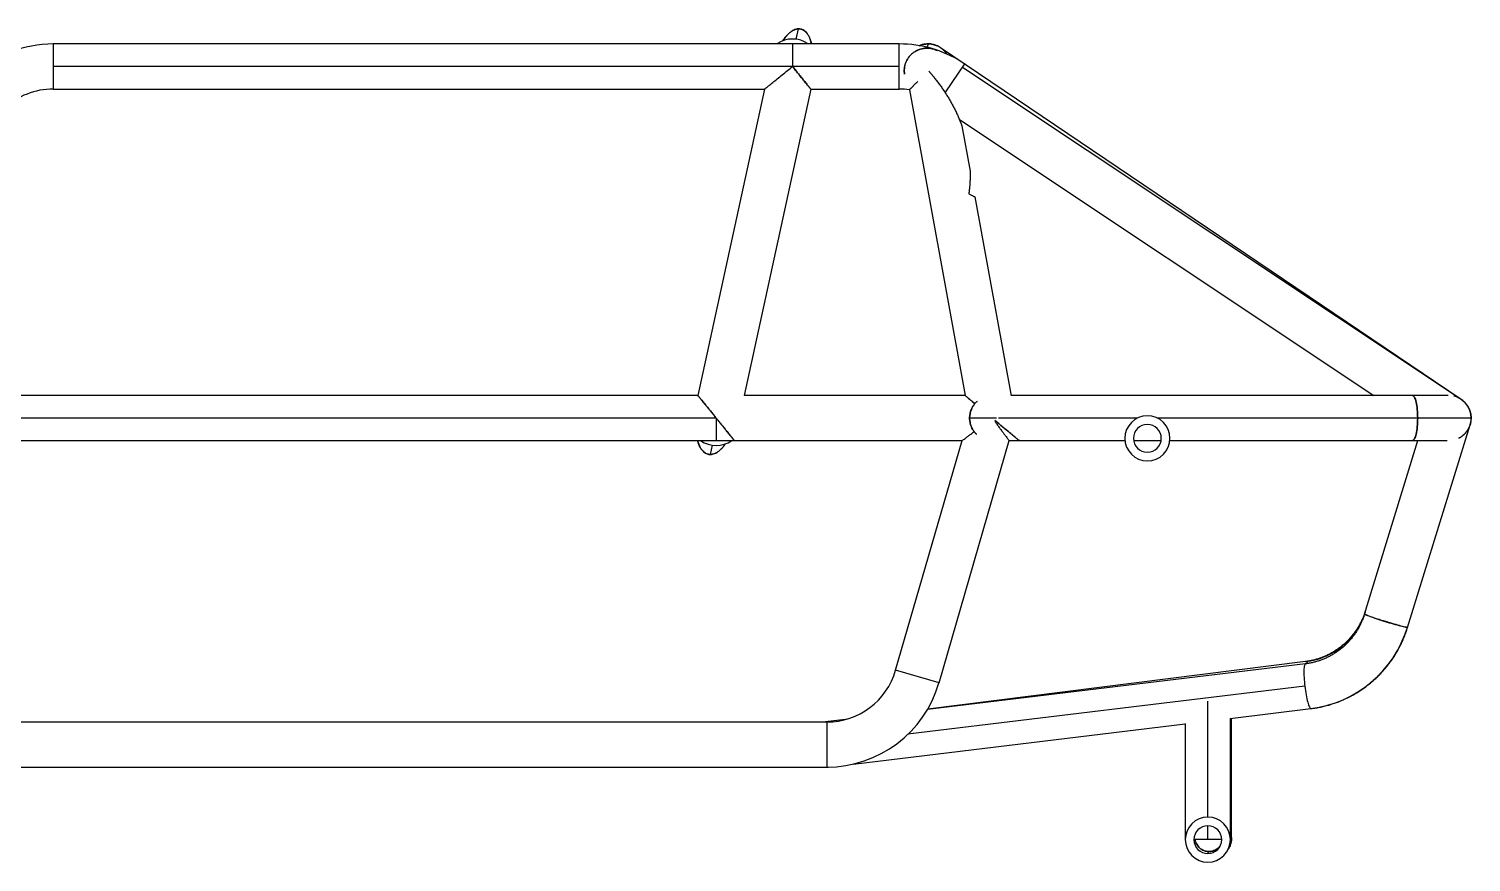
# Model space of a CAD drawing. Header units: metres. Extents: x -1.25 to 2.78, y -0.2 to 1.16.
# Drawn here: x 0.449 to 2.781, y -0.19 to 1.158 of the extents above; entities that cross this region are included whole.
import ezdxf

# ---------------------------------------------------------------- set-up
doc = ezdxf.new("R2010")
doc.units = ezdxf.units.M

msp = doc.modelspace()

# ---------------------------------------------------------------- linework, layer by layer
at = {"color": 7, "linetype": 'Continuous', "lineweight": 25}
for p, q in [((1.6895, 1.1413), (1.6932, 1.1583)), ((1.8561, 1.1338), (0.4881, 1.1338)), ((0.4881, 1.1338), (0.4881, 1.0608)), ((1.6836, 1.1338), (1.6836, 1.0973)), ((1.8561, 1.0608), (1.8561, 1.1338)), ((1.9007, 1.1271), (1.9007, 1.127)), ((1.9028, 1.1339), (1.9011, 1.1284)), ((2.7648, 0.5586), (1.923, 1.1277)), ((1.8561, 1.0973), (0.4881, 1.0973)), ((1.9304, 1.0548), (1.9619, 1.1014)), ((1.9583, 1.0961), (2.7646, 0.5587)), ((0.4881, 1.0608), (1.6383, 1.0608)), ((1.6383, 1.0608), (1.5306, 0.5648)), ((1.713, 1.0608), (1.6053, 0.5648)), ((1.713, 1.0608), (1.8561, 1.0608)), ((1.8725, 1.0596), (1.9626, 0.5648)), ((1.9534, 1.0116), (2.6237, 0.5648)), ((1.9574, 1.0012), (1.9707, 0.9279)), ((1.9783, 0.8865), (2.037, 0.5641)), ((1.5306, 0.5648), (-0.09, 0.5648)), ((1.9626, 0.5648), (1.6053, 0.5648)), ((2.7436, 0.5648), (2.0369, 0.5648)), ((1.56, 0.5283), (-0.1828, 0.5283)), ((1.56, 0.5283), (1.56, 0.4918)), ((2.0136, 0.5283), (1.9699, 0.5283)), ((2.2412, 0.5283), (2.0167, 0.5283)), ((2.7806, 0.5283), (2.2735, 0.5283)), ((2.6782, 0.1896), (2.7793, 0.5176)), ((-0.1684, 0.4918), (1.9578, 0.4918)), ((1.8502, 0.1202), (1.9578, 0.4918)), ((1.9204, 0.0999), (2.0338, 0.4918)), ((2.0338, 0.4918), (2.2211, 0.4918)), ((2.0499, 0.4932), (2.0502, 0.4918)), ((2.2352, 0.4918), (2.2795, 0.4918)), ((2.2937, 0.4918), (2.7422, 0.4918)), ((2.6084, 0.2111), (2.6949, 0.4918)), ((1.552, 0.4694), (1.55, 0.4693)), ((1.5535, 0.4843), (1.5503, 0.4694)), ((1.9204, 0.0999), (1.8502, 0.1202)), ((2.5129, 0.1306), (1.9017, 0.0565)), ((2.5133, 0.1344), (1.9022, 0.0574)), ((2.512, 0.0944), (1.8702, 0.0166)), ((2.3551, -0.1174), (2.3551, 0.07)), ((2.3913, 0.0423), (2.5217, 0.0581)), ((2.5216, 0.0581), (2.5217, 0.0581)), ((0.0674, 0.0365), (1.7389, 0.0365)), ((1.7697, 0.0407), (1.7366, 0.0365)), ((1.7686, 0.0404), (1.7367, 0.0365)), ((1.7389, 0.0365), (1.7389, -0.0365)), ((1.7818, -0.0316), (2.3186, 0.0335)), ((2.3186, 0.034), (2.3186, -0.1539)), ((2.3916, -0.1538), (2.3916, 0.0424)), ((2.3934, -0.1507), (2.3934, 0.0426)), ((0.0674, -0.0365), (1.7389, -0.0365)), ((2.3551, -0.1539), (2.3551, -0.1314)), ((2.3777, -0.1539), (2.3325, -0.1539)), ((2.3551, -0.1764), (2.3569, -0.1732)), ((2.3869, -0.1719), (2.3886, -0.1688))]:
    msp.add_line(p, q, dxfattribs=at)
at = {"color": 7, "linetype": 'Continuous', "lineweight": 25, "flags": 128}
for points in [[(2.6859, 0.5648), (2.6868, 0.5647), (2.6876, 0.5641), (2.6884, 0.5633), (2.6892, 0.5621), (2.69, 0.5605), (2.6907, 0.5587), (2.6913, 0.5565), (2.692, 0.5541), (2.6925, 0.5515), (2.693, 0.5486), (2.6934, 0.5455), (2.6938, 0.5423), (2.6941, 0.5389), (2.6943, 0.5354), (2.6944, 0.5319), (2.6945, 0.5283)], [(2.6945, 0.5283), (2.6944, 0.5319), (2.6943, 0.5354), (2.6941, 0.5389), (2.6938, 0.5423), (2.6934, 0.5455), (2.693, 0.5486), (2.6925, 0.5515), (2.692, 0.5541), (2.6913, 0.5565), (2.6907, 0.5587), (2.69, 0.5605), (2.6892, 0.5621), (2.6884, 0.5633), (2.6876, 0.5641), (2.6868, 0.5647), (2.6859, 0.5648)], [(2.6945, 0.5283), (2.6944, 0.5247), (2.6943, 0.5212), (2.6941, 0.5177), (2.6938, 0.5143), (2.6934, 0.5111), (2.693, 0.508), (2.6925, 0.5052), (2.692, 0.5025), (2.6913, 0.5001), (2.6907, 0.498), (2.69, 0.4961), (2.6892, 0.4946), (2.6884, 0.4934), (2.6876, 0.4925), (2.6868, 0.492), (2.6859, 0.4918)], [(2.6859, 0.4918), (2.6868, 0.492), (2.6876, 0.4925), (2.6884, 0.4934), (2.6892, 0.4946), (2.69, 0.4961), (2.6907, 0.498), (2.6913, 0.5001), (2.692, 0.5025), (2.6925, 0.5052), (2.693, 0.508), (2.6934, 0.5111), (2.6938, 0.5143), (2.6941, 0.5177), (2.6943, 0.5212), (2.6944, 0.5247), (2.6945, 0.5283)], [(2.6782, 0.1896), (2.678, 0.1895), (2.6775, 0.1896), (2.6766, 0.1897), (2.6754, 0.1899), (2.6739, 0.1902), (2.6721, 0.1906), (2.67, 0.1911), (2.6677, 0.1917), (2.6651, 0.1924), (2.6623, 0.1932), (2.6594, 0.194), (2.6562, 0.1949), (2.653, 0.1958), (2.6497, 0.1968), (2.6463, 0.1978), (2.6429, 0.1989), (2.6394, 0.2), (2.6361, 0.201), (2.6327, 0.2021), (2.6295, 0.2031), (2.6265, 0.2041), (2.6235, 0.2051), (2.6208, 0.2061), (2.6183, 0.2069), (2.6161, 0.2078), (2.614, 0.2085), (2.6123, 0.2092), (2.6109, 0.2098), (2.6098, 0.2102), (2.609, 0.2106), (2.6085, 0.2109), (2.6084, 0.2111)], [(2.6084, 0.2111), (2.6085, 0.211), (2.6088, 0.2108), (2.6094, 0.2104), (2.6104, 0.21), (2.6117, 0.2094), (2.6133, 0.2088), (2.6152, 0.2081), (2.6174, 0.2073), (2.6198, 0.2064), (2.6224, 0.2055), (2.6252, 0.2045), (2.6282, 0.2035), (2.6314, 0.2025), (2.6347, 0.2015), (2.638, 0.2004), (2.6414, 0.1993), (2.6449, 0.1983), (2.6483, 0.1972), (2.6516, 0.1962), (2.6549, 0.1953), (2.6581, 0.1944), (2.6611, 0.1935), (2.664, 0.1927), (2.6666, 0.192), (2.6691, 0.1914), (2.6712, 0.1908), (2.6732, 0.1904), (2.6748, 0.19), (2.6761, 0.1897), (2.6771, 0.1896), (2.6778, 0.1895)], [(2.6778, 0.1895), (2.6782, 0.1896), (2.6782, 0.1896)], [(2.5129, 0.1306), (2.5125, 0.1305), (2.5121, 0.1299), (2.5117, 0.1291), (2.5113, 0.1279), (2.511, 0.1264), (2.5108, 0.1245), (2.5106, 0.1224), (2.5105, 0.12), (2.5105, 0.1174), (2.5105, 0.1145), (2.5106, 0.1115), (2.5108, 0.1083), (2.511, 0.1049), (2.5113, 0.1015), (2.5116, 0.0979), (2.512, 0.0944), (2.5125, 0.0908), (2.513, 0.0873), (2.5135, 0.0839), (2.5141, 0.0805), (2.5147, 0.0773), (2.5153, 0.0742), (2.516, 0.0714), (2.5166, 0.0688), (2.5173, 0.0664), (2.5179, 0.0642), (2.5186, 0.0624), (2.5193, 0.0609), (2.5199, 0.0597), (2.5205, 0.0588), (2.5211, 0.0583), (2.5216, 0.0581)], [(2.5129, 0.1306), (2.5125, 0.1305), (2.5121, 0.1299), (2.5117, 0.1291), (2.5113, 0.1279), (2.511, 0.1264), (2.5108, 0.1245), (2.5106, 0.1224), (2.5105, 0.12), (2.5105, 0.1174), (2.5105, 0.1145), (2.5106, 0.1115), (2.5108, 0.1083), (2.511, 0.1049), (2.5113, 0.1015), (2.5116, 0.0979), (2.512, 0.0944)], [(2.5133, 0.1344), (2.5135, 0.1344), (2.5142, 0.1342), (2.5149, 0.1337), (2.5156, 0.1328), (2.5164, 0.1316), (2.5166, 0.1312)], [(2.5133, 0.1344), (2.5135, 0.1344), (2.5142, 0.1342)], [(2.512, 0.0944), (2.5125, 0.0908), (2.513, 0.0873), (2.5135, 0.0839), (2.5141, 0.0805), (2.5147, 0.0773), (2.5153, 0.0742), (2.516, 0.0714), (2.5166, 0.0688), (2.5173, 0.0664), (2.5179, 0.0642), (2.5186, 0.0624), (2.5193, 0.0609), (2.5199, 0.0597), (2.5205, 0.0588), (2.5211, 0.0583), (2.5216, 0.0581), (2.5217, 0.0581)]]:
    msp.add_lwpolyline(points, dxfattribs=at)
at = {"color": 7, "linetype": 'Continuous', "lineweight": 25}
for centre, radius, start, end in [((0.4881, 0.9449), 0.1889, 90, 132.9666), ((1.6836, 1.0973), 0.0445, 55.2281, 124.7719), ((1.8561, 0.9449), 0.1889, 73.67, 90), ((1.8561, 0.9449), 0.1889, 55.9392, 72.1195), ((0.4881, 0.9449), 0.1159, 90, 132.9666), ((1.8561, 0.9449), 0.1159, 81.8484, 90), ((2.7444, 0.5283), 0.0365, 21.8955, 76.4832), ((2.2574, 0.4956), 0.0365, 90, 270), ((2.2574, 0.4956), 0.0225, 90, 270), ((2.2574, 0.4956), 0.0365, 270, 90), ((2.2574, 0.4956), 0.0225, 270, 90), ((1.56, 0.5283), 0.0444, 235.2281, 304.7719), ((2.499, 0.25), 0.1168, 277.4847, 332.9482), ((2.4985, 0.2442), 0.1875, 277.0836, 343.0585), ((1.7389, 0.1524), 0.1159, 270, 343.8521), ((2.5095, 0.1279), 0.00783, 25.7533, 53.2767), ((1.7389, 0.1524), 0.1889, 270, 343.8521), ((2.3551, -0.1539), 0.0365, 0, 180), ((2.3551, -0.1539), 0.0225, 0, 180), ((2.3551, -0.1539), 0.0365, 180, 0), ((2.3551, -0.1539), 0.0225, 180, 0)]:
    msp.add_arc(centre, radius, start, end, dxfattribs=at)
for points, knots in [([(1.6679, 1.1388), (1.6679, 1.1388), (1.669, 1.1407), (1.6714, 1.1439), (1.675, 1.1483), (1.6787, 1.1519), (1.6826, 1.1548), (1.6864, 1.1569), (1.6899, 1.158), (1.6922, 1.1582), (1.6932, 1.1583)], [0, 0, 0, 0, 0.001207, 0.1953, 0.365384, 0.512818, 0.66869, 0.798137, 0.90683, 1, 1, 1, 1]), ([(1.694, 1.1583), (1.6929, 1.1583), (1.6907, 1.1582), (1.6872, 1.1572), (1.6834, 1.1553), (1.6795, 1.1526), (1.6757, 1.1491), (1.6721, 1.1449), (1.6694, 1.1414), (1.6682, 1.1392), (1.6679, 1.1388)], [0, 0, 0, 0, 0.090201, 0.194903, 0.319262, 0.468952, 0.610707, 0.774542, 0.96194, 1, 1, 1, 1]), ([(1.6932, 1.1583), (1.6941, 1.1583), (1.6959, 1.1582), (1.6987, 1.1575), (1.7016, 1.1561), (1.7045, 1.1538), (1.7074, 1.1506), (1.71, 1.1463), (1.7123, 1.1408), (1.7137, 1.1365), (1.7141, 1.134), (1.7141, 1.1338)], [0, 0, 0, 0, 0.075625, 0.157113, 0.247398, 0.350433, 0.470869, 0.613478, 0.783881, 0.983829, 1, 1, 1, 1]), ([(1.7141, 1.1338), (1.7136, 1.1359), (1.7127, 1.14), (1.7105, 1.1454), (1.7079, 1.1499), (1.7052, 1.1532), (1.7023, 1.1556), (1.6994, 1.1572), (1.6967, 1.1581), (1.6948, 1.1582), (1.694, 1.1583)], [0, 0, 0, 0, 0.1914332, 0.3653969, 0.5140266, 0.6394552, 0.7464106, 0.8395893, 0.9230761, 1, 1, 1, 1]), ([(1.9007, 1.127), (1.8994, 1.1269), (1.8968, 1.1268), (1.8926, 1.1261), (1.8881, 1.1248), (1.8835, 1.1227), (1.8793, 1.1201), (1.8758, 1.1172), (1.8731, 1.1144), (1.8705, 1.1112), (1.8683, 1.1075), (1.8665, 1.1035), (1.8651, 1.0991), (1.8642, 1.0942), (1.864, 1.0894), (1.8644, 1.0864), (1.8646, 1.0851)], [0, 0, 0, 0, 0.075598, 0.15538, 0.238512, 0.323927, 0.410628, 0.465356, 0.520653, 0.57702, 0.635253, 0.696347, 0.761292, 0.839865, 0.924708, 1, 1, 1, 1]), ([(1.8646, 1.0851), (1.8645, 1.0863), (1.864, 1.0891), (1.8642, 1.0936), (1.8649, 1.0984), (1.8662, 1.1027), (1.868, 1.1069), (1.8703, 1.1109), (1.8731, 1.1145), (1.8764, 1.1178), (1.8799, 1.1205), (1.8841, 1.123), (1.8888, 1.1251), (1.8939, 1.1264), (1.8992, 1.1271), (1.9045, 1.1269), (1.9095, 1.1261), (1.9137, 1.1248), (1.9161, 1.1236), (1.9172, 1.1231)], [0, 0, 0, 0, 0.046676, 0.114993, 0.164601, 0.212666, 0.259439, 0.305489, 0.351586, 0.398493, 0.446761, 0.496612, 0.565279, 0.635609, 0.706247, 0.789451, 0.869066, 0.943681, 1, 1, 1, 1]), ([(1.8884, 1.1309), (1.8891, 1.1312), (1.8912, 1.1322), (1.8948, 1.1331), (1.8989, 1.1338), (1.9015, 1.1339), (1.9028, 1.1339)], [0, 0, 0, 0, 0.125824, 0.430409, 0.722824, 1, 1, 1, 1]), ([(1.923, 1.1277), (1.9219, 1.1283), (1.9197, 1.1298), (1.9158, 1.1315), (1.9114, 1.133), (1.9064, 1.1339), (1.9011, 1.134), (1.8959, 1.1334), (1.8917, 1.1324), (1.8892, 1.1313), (1.8885, 1.1309)], [0, 0, 0, 0, 0.116653, 0.244478, 0.382937, 0.530546, 0.684658, 0.815378, 0.945426, 1, 1, 1, 1]), ([(1.9172, 1.1231), (1.917, 1.1232), (1.9155, 1.1241), (1.9125, 1.1251), (1.9084, 1.1263), (1.9045, 1.1269), (1.9019, 1.127), (1.9007, 1.127)], [0, 0, 0, 0, 0.034927, 0.318876, 0.573601, 0.799981, 1, 1, 1, 1]), ([(1.9028, 1.1339), (1.904, 1.1339), (1.9066, 1.1338), (1.9105, 1.1331), (1.9146, 1.132), (1.919, 1.1302), (1.9234, 1.1276), (1.9273, 1.1244), (1.9306, 1.121), (1.9323, 1.1185), (1.9332, 1.1173)], [0, 0, 0, 0, 0.09353, 0.19942, 0.31861, 0.45152, 0.597734, 0.755647, 0.880001, 1, 1, 1, 1]), ([(1.9331, 1.1174), (1.9328, 1.1179), (1.9317, 1.1197), (1.9293, 1.1224), (1.9263, 1.1253), (1.9241, 1.1269), (1.923, 1.1277)], [0, 0, 0, 0, 0.112804, 0.433814, 0.729942, 1, 1, 1, 1]), ([(1.6383, 1.0608), (1.6383, 1.0608), (1.6385, 1.061), (1.6395, 1.0618), (1.6403, 1.0624), (1.6425, 1.0642), (1.644, 1.0654), (1.6473, 1.0681), (1.6493, 1.0697), (1.6537, 1.0732), (1.6562, 1.0752), (1.6614, 1.0794), (1.6641, 1.0816), (1.6697, 1.0861), (1.6725, 1.0884), (1.6781, 1.0929), (1.6809, 1.0951), (1.6836, 1.0973)], [0, 0, 0, 0, 0.125, 0.125, 0.25, 0.25, 0.375, 0.375, 0.5, 0.5, 0.625, 0.625, 0.75, 0.75, 0.875, 0.875, 1, 1, 1, 1]), ([(1.6836, 1.0973), (1.6853, 1.0951), (1.6871, 1.0929), (1.6907, 1.0884), (1.6926, 1.0861), (1.6962, 1.0816), (1.698, 1.0794), (1.7013, 1.0752), (1.7029, 1.0732), (1.7058, 1.0697), (1.7071, 1.0681), (1.7093, 1.0654), (1.7102, 1.0642), (1.7116, 1.0624), (1.7122, 1.0618), (1.7128, 1.061), (1.713, 1.0608), (1.713, 1.0608)], [0, 0, 0, 0, 0.125, 0.125, 0.25, 0.25, 0.375, 0.375, 0.5, 0.5, 0.625, 0.625, 0.75, 0.75, 0.875, 0.875, 1, 1, 1, 1]), ([(1.713, 1.0608), (1.713, 1.0608), (1.7129, 1.0609), (1.7126, 1.0612), (1.7124, 1.0615), (1.7118, 1.0623), (1.7114, 1.0627), (1.7106, 1.0638), (1.7101, 1.0644), (1.7084, 1.0664), (1.7071, 1.068), (1.7043, 1.0715), (1.7028, 1.0734), (1.6996, 1.0773), (1.698, 1.0793), (1.6949, 1.0832), (1.6933, 1.0852), (1.6903, 1.0889), (1.6888, 1.0907), (1.6861, 1.0941), (1.6848, 1.0958), (1.6836, 1.0973)], [0, 0, 0, 0, 0.0625, 0.0625, 0.125, 0.125, 0.1875, 0.1875, 0.25, 0.25, 0.375, 0.375, 0.5, 0.5, 0.625, 0.625, 0.75, 0.75, 0.875, 0.875, 1, 1, 1, 1]), ([(1.8725, 1.0596), (1.8726, 1.0596), (1.8726, 1.0597), (1.8731, 1.0602), (1.8737, 1.0609), (1.8744, 1.0616), (1.8752, 1.0624), (1.8762, 1.0634), (1.8773, 1.0644), (1.8783, 1.0655), (1.8794, 1.0665), (1.8803, 1.0675), (1.8814, 1.0686), (1.8827, 1.0698), (1.8842, 1.0713), (1.8854, 1.0724), (1.8859, 1.0729)], [0, 0, 0, 0, 0.105023, 0.211733, 0.28038, 0.351078, 0.423979, 0.491578, 0.56242, 0.636621, 0.685964, 0.737831, 0.79226, 0.849291, 0.926531, 1, 1, 1, 1]), ([(1.9042, 1.0895), (1.9044, 1.0892), (1.9049, 1.0886), (1.9057, 1.0877), (1.9064, 1.0869), (1.9072, 1.086), (1.908, 1.0851), (1.9087, 1.0842), (1.9095, 1.0833), (1.9102, 1.0823), (1.911, 1.0814), (1.9118, 1.0805), (1.9125, 1.0795), (1.9145, 1.0771), (1.9176, 1.0731), (1.9217, 1.0675), (1.9258, 1.0619), (1.9296, 1.0562), (1.9334, 1.0504), (1.9369, 1.0445), (1.9403, 1.0386), (1.9435, 1.0327), (1.9465, 1.0268), (1.9489, 1.0218), (1.9507, 1.0179), (1.952, 1.0149), (1.9532, 1.0121), (1.9541, 1.0097), (1.9548, 1.008), (1.9553, 1.0068), (1.9556, 1.006), (1.9558, 1.0054), (1.9561, 1.0047), (1.9563, 1.0041), (1.9565, 1.0035), (1.9567, 1.003), (1.9569, 1.0025), (1.957, 1.0021), (1.9571, 1.0018), (1.9572, 1.0016), (1.9573, 1.0015), (1.9573, 1.0013), (1.9574, 1.0012), (1.9574, 1.0012), (1.9574, 1.0012), (1.9574, 1.0012)], [0, 0, 0, 0, 0.0100746, 0.0202131, 0.0304151, 0.0406798, 0.0510067, 0.0613952, 0.0718447, 0.0823546, 0.0929242, 0.1035531, 0.1142405, 0.124986, 0.1859424, 0.2491067, 0.309822, 0.373397, 0.4333232, 0.4985318, 0.5610882, 0.623578, 0.6860971, 0.7487622, 0.7821624, 0.8115013, 0.8451093, 0.8742158, 0.8905195, 0.9054556, 0.9135306, 0.9210949, 0.9291342, 0.9368287, 0.9455049, 0.9536444, 0.9612778, 0.9684413, 0.97333, 0.978055, 0.9826368, 0.9870976, 0.9914611, 0.995753, 1, 1, 1, 1]), ([(1.9707, 0.9279), (1.9707, 0.9279), (1.9707, 0.9279), (1.9707, 0.9279), (1.9707, 0.9279), (1.9707, 0.9278), (1.9707, 0.9278), (1.9707, 0.9277), (1.9707, 0.9277), (1.9707, 0.9276), (1.9707, 0.9275), (1.9707, 0.9274), (1.9707, 0.9271), (1.9707, 0.9266), (1.9708, 0.9258), (1.9708, 0.9248), (1.9708, 0.9238), (1.9708, 0.9227), (1.9707, 0.9212), (1.9707, 0.9193), (1.9707, 0.9169), (1.9706, 0.9144), (1.9704, 0.9111), (1.9702, 0.9077), (1.97, 0.9042), (1.9697, 0.9017), (1.9695, 0.899), (1.9692, 0.8967), (1.9689, 0.894), (1.9687, 0.8923), (1.9685, 0.8911)], [0, 0, 0, 0, 0.005512, 0.011042, 0.016602, 0.022199, 0.027843, 0.033544, 0.03931, 0.045149, 0.051069, 0.057079, 0.063186, 0.093108, 0.126282, 0.156194, 0.189066, 0.219286, 0.252036, 0.310414, 0.376863, 0.435773, 0.501425, 0.626261, 0.685197, 0.75122, 0.809204, 0.875749, 0.918282, 1, 1, 1, 1]), ([(1.9685, 0.8911), (1.9701, 0.8904), (1.9715, 0.8897), (1.9739, 0.8886), (1.9749, 0.8881), (1.9766, 0.8873), (1.9772, 0.887), (1.9781, 0.8866), (1.9783, 0.8865), (1.9783, 0.8865)], [0, 0, 0, 0, 0.25, 0.25, 0.5, 0.5, 0.75, 0.75, 1, 1, 1, 1]), ([(1.5306, 0.5648), (1.5306, 0.5648), (1.5306, 0.5647), (1.5309, 0.5644), (1.5312, 0.5641), (1.5318, 0.5633), (1.5321, 0.5629), (1.533, 0.5618), (1.5335, 0.5612), (1.5351, 0.5592), (1.5364, 0.5576), (1.5392, 0.5541), (1.5408, 0.5522), (1.5439, 0.5483), (1.5455, 0.5463), (1.5487, 0.5424), (1.5503, 0.5404), (1.5533, 0.5367), (1.5547, 0.5349), (1.5575, 0.5315), (1.5588, 0.5298), (1.56, 0.5283)], [0, 0, 0, 0, 0.0625, 0.0625, 0.125, 0.125, 0.1875, 0.1875, 0.25, 0.25, 0.375, 0.375, 0.5, 0.5, 0.625, 0.625, 0.75, 0.75, 0.875, 0.875, 1, 1, 1, 1]), ([(1.5894, 0.4918), (1.5894, 0.4918), (1.5894, 0.4919), (1.589, 0.4924), (1.5887, 0.4927), (1.5878, 0.4938), (1.5872, 0.4945), (1.5857, 0.4965), (1.5847, 0.4976), (1.5824, 0.5006), (1.581, 0.5023), (1.5785, 0.5053), (1.5777, 0.5064), (1.5758, 0.5087), (1.5749, 0.5099), (1.5728, 0.5124), (1.5718, 0.5137), (1.5696, 0.5165), (1.5684, 0.5179), (1.5661, 0.5208), (1.5649, 0.5223), (1.5625, 0.5253), (1.5612, 0.5268), (1.5588, 0.5298), (1.5575, 0.5314), (1.5551, 0.5344), (1.5539, 0.5359), (1.5516, 0.5388), (1.5504, 0.5402), (1.5482, 0.5429), (1.5472, 0.5442), (1.5451, 0.5468), (1.5442, 0.548), (1.5423, 0.5502), (1.5415, 0.5513), (1.539, 0.5543), (1.5376, 0.5561), (1.5353, 0.559), (1.5343, 0.5602), (1.5328, 0.5621), (1.5322, 0.5628), (1.5313, 0.5639), (1.531, 0.5643), (1.5306, 0.5647), (1.5306, 0.5648), (1.5306, 0.5648)], [0, 0, 0, 0, 0.0625, 0.0625, 0.125, 0.125, 0.1875, 0.1875, 0.25, 0.25, 0.3125, 0.3125, 0.34375, 0.34375, 0.375, 0.375, 0.40625, 0.40625, 0.4375, 0.4375, 0.46875, 0.46875, 0.5, 0.5, 0.53125, 0.53125, 0.5625, 0.5625, 0.59375, 0.59375, 0.625, 0.625, 0.65625, 0.65625, 0.6875, 0.6875, 0.75, 0.75, 0.8125, 0.8125, 0.875, 0.875, 0.9375, 0.9375, 1, 1, 1, 1]), ([(1.9626, 0.5648), (1.9627, 0.5648), (1.9627, 0.5647), (1.9633, 0.5643), (1.9644, 0.5634), (1.966, 0.562), (1.9683, 0.5601), (1.9715, 0.5575), (1.9749, 0.5546), (1.9774, 0.5525), (1.9784, 0.5517)], [0, 0, 0, 0, 0.08707, 0.182743, 0.289104, 0.408653, 0.544143, 0.698274, 0.873233, 1, 1, 1, 1]), ([(1.9784, 0.5517), (1.9774, 0.5525), (1.9749, 0.5546), (1.9715, 0.5575), (1.9683, 0.5601), (1.966, 0.562), (1.9644, 0.5634), (1.9633, 0.5643), (1.9627, 0.5647), (1.9627, 0.5648), (1.9626, 0.5648)], [0, 0, 0, 0, 0.126767, 0.301726, 0.455857, 0.591347, 0.710896, 0.817257, 0.91293, 1, 1, 1, 1]), ([(1.9699, 0.5283), (1.9699, 0.5294), (1.97, 0.5316), (1.9705, 0.5351), (1.9713, 0.5387), (1.9727, 0.5426), (1.9747, 0.5466), (1.9773, 0.5505), (1.9798, 0.5535), (1.9815, 0.5549), (1.982, 0.5554)], [0, 0, 0, 0, 0.090659, 0.190409, 0.301604, 0.427079, 0.56995, 0.733271, 0.919512, 1, 1, 1, 1]), ([(1.982, 0.5554), (1.9815, 0.5549), (1.9798, 0.5535), (1.9773, 0.5505), (1.9747, 0.5466), (1.9727, 0.5426), (1.9713, 0.5387), (1.9705, 0.5351), (1.97, 0.5316), (1.9699, 0.5294), (1.9699, 0.5283)], [0, 0, 0, 0, 0.080488, 0.266729, 0.43005, 0.572921, 0.698396, 0.809591, 0.909341, 1, 1, 1, 1]), ([(2.7646, 0.5587), (2.7657, 0.558), (2.7678, 0.5564), (2.7709, 0.5535), (2.7739, 0.5499), (2.7767, 0.5456), (2.7788, 0.5408), (2.7803, 0.5356), (2.781, 0.5304), (2.7808, 0.5248), (2.7798, 0.519), (2.7778, 0.5133), (2.7749, 0.508), (2.7711, 0.5032), (2.7666, 0.4992), (2.7632, 0.4968), (2.7613, 0.496), (2.7611, 0.4959)], [0, 0, 0, 0, 0.057879, 0.121509, 0.190927, 0.265853, 0.345611, 0.415012, 0.486232, 0.558451, 0.630979, 0.703411, 0.775677, 0.847943, 0.920375, 0.992903, 1, 1, 1, 1]), ([(2.7809, 0.5283), (2.7808, 0.5297), (2.7807, 0.5326), (2.7799, 0.537), (2.7784, 0.5418), (2.7763, 0.5463), (2.7735, 0.5505), (2.7702, 0.5542), (2.7675, 0.5568), (2.7658, 0.5578), (2.7657, 0.5579)], [0, 0, 0, 0, 0.107578, 0.230339, 0.370333, 0.5292, 0.667808, 0.818208, 0.979271, 1, 1, 1, 1]), ([(1.56, 0.5283), (1.5612, 0.5268), (1.5625, 0.5252), (1.5653, 0.5218), (1.5667, 0.52), (1.5698, 0.5162), (1.5713, 0.5143), (1.5745, 0.5104), (1.5761, 0.5084), (1.5792, 0.5045), (1.5808, 0.5026), (1.5836, 0.4991), (1.5849, 0.4975), (1.5865, 0.4954), (1.587, 0.4948), (1.5879, 0.4938), (1.5882, 0.4933), (1.5888, 0.4926), (1.5891, 0.4923), (1.5894, 0.4919), (1.5894, 0.4918), (1.5894, 0.4918)], [0, 0, 0, 0, 0.125, 0.125, 0.25, 0.25, 0.375, 0.375, 0.5, 0.5, 0.625, 0.625, 0.75, 0.75, 0.8125, 0.8125, 0.875, 0.875, 0.9375, 0.9375, 1, 1, 1, 1]), ([(1.981, 0.5021), (1.9808, 0.5023), (1.9795, 0.5035), (1.9773, 0.5062), (1.9747, 0.5101), (1.9727, 0.514), (1.9713, 0.5179), (1.9705, 0.5216), (1.97, 0.525), (1.9699, 0.5273), (1.9699, 0.5283)], [0, 0, 0, 0, 0.030141, 0.226579, 0.398842, 0.549537, 0.681881, 0.799166, 0.904377, 1, 1, 1, 1]), ([(1.9699, 0.5283), (1.9699, 0.5273), (1.97, 0.525), (1.9705, 0.5216), (1.9713, 0.5179), (1.9727, 0.514), (1.9747, 0.5101), (1.9773, 0.5062), (1.9795, 0.5035), (1.9808, 0.5023), (1.981, 0.5021)], [0, 0, 0, 0, 0.095623, 0.200834, 0.318119, 0.450463, 0.601158, 0.773421, 0.969859, 1, 1, 1, 1]), ([(2.0107, 0.5248), (2.0117, 0.5239), (2.015, 0.5211), (2.0205, 0.5166), (2.0269, 0.5112), (2.0325, 0.5065), (2.0374, 0.5025), (2.0413, 0.4992), (2.0444, 0.4966), (2.0468, 0.4946), (2.0484, 0.4932), (2.0495, 0.4924), (2.0501, 0.4919), (2.0501, 0.4918), (2.0502, 0.4918)], [0, 0, 0, 0, 0.056298, 0.189784, 0.315757, 0.431707, 0.536274, 0.629186, 0.711036, 0.782987, 0.846473, 0.902955, 0.953762, 1, 1, 1, 1]), ([(2.0502, 0.4918), (2.0501, 0.4918), (2.0501, 0.4919), (2.0495, 0.4924), (2.0484, 0.4932), (2.0468, 0.4946), (2.0444, 0.4966), (2.0413, 0.4992), (2.0374, 0.5025), (2.0325, 0.5065), (2.0269, 0.5112), (2.0205, 0.5166), (2.015, 0.5211), (2.0117, 0.5239), (2.0107, 0.5248)], [0, 0, 0, 0, 0.0462381, 0.0970447, 0.1535271, 0.2170126, 0.2889639, 0.3708143, 0.4637257, 0.5682928, 0.6842433, 0.8102156, 0.9437018, 1, 1, 1, 1]), ([(2.0107, 0.5226), (2.0118, 0.5212), (2.0141, 0.518), (2.0177, 0.5132), (2.0214, 0.5084), (2.0247, 0.5039), (2.0276, 0.5001), (2.0299, 0.497), (2.0317, 0.4946), (2.033, 0.493), (2.0337, 0.492), (2.0338, 0.4919), (2.0338, 0.4918)], [0, 0, 0, 0, 0.095177, 0.20949, 0.324438, 0.437995, 0.548348, 0.648246, 0.743413, 0.833634, 0.919048, 1, 1, 1, 1]), ([(2.7611, 0.496), (2.7617, 0.4963), (2.7638, 0.4973), (2.7671, 0.4996), (2.7706, 0.5028), (2.7739, 0.5066), (2.7766, 0.511), (2.7787, 0.5157), (2.78, 0.5202), (2.7808, 0.5244), (2.7808, 0.527), (2.7809, 0.5283)], [0, 0, 0, 0, 0.05692, 0.183288, 0.301242, 0.411533, 0.547996, 0.674034, 0.790881, 0.899351, 1, 1, 1, 1]), ([(1.5301, 0.4918), (1.5306, 0.4899), (1.5317, 0.4861), (1.534, 0.4811), (1.5366, 0.4769), (1.5395, 0.4738), (1.5424, 0.4716), (1.5453, 0.4703), (1.5481, 0.4695), (1.5499, 0.4695), (1.5508, 0.4694)], [0, 0, 0, 0, 0.18096, 0.354125, 0.502709, 0.628973, 0.737645, 0.833296, 0.91979, 1, 1, 1, 1]), ([(1.5503, 0.4694), (1.5494, 0.4695), (1.5476, 0.4696), (1.5448, 0.4704), (1.5419, 0.4719), (1.5391, 0.4742), (1.5362, 0.4774), (1.5336, 0.4817), (1.5315, 0.4866), (1.5306, 0.4902), (1.5302, 0.4918)], [0, 0, 0, 0, 0.081242, 0.169234, 0.266983, 0.378451, 0.508254, 0.661102, 0.842627, 1, 1, 1, 1]), ([(1.9578, 0.4918), (1.9579, 0.4919), (1.958, 0.492), (1.9592, 0.4929), (1.9612, 0.4943), (1.964, 0.4965), (1.9677, 0.4992), (1.9721, 0.5025), (1.9754, 0.505), (1.9772, 0.5064), (1.9772, 0.5064)], [0, 0, 0, 0, 0.110294, 0.228336, 0.356676, 0.497328, 0.651242, 0.818027, 0.995944, 1, 1, 1, 1]), ([(1.5748, 0.4865), (1.5739, 0.4851), (1.5718, 0.4822), (1.5684, 0.4784), (1.5647, 0.475), (1.5609, 0.4724), (1.557, 0.4705), (1.5535, 0.4696), (1.5513, 0.4695), (1.5503, 0.4694)], [0, 0, 0, 0, 0.164372, 0.339297, 0.491274, 0.652585, 0.78738, 0.901438, 1, 1, 1, 1]), ([(1.5508, 0.4694), (1.5518, 0.4695), (1.5541, 0.4697), (1.5576, 0.4708), (1.5614, 0.4727), (1.5652, 0.4755), (1.5689, 0.479), (1.5721, 0.4826), (1.574, 0.4853), (1.5748, 0.4864)], [0, 0, 0, 0, 0.101031, 0.218312, 0.357159, 0.523375, 0.679869, 0.859788, 1, 1, 1, 1]), ([(2.6084, 0.2111), (2.6081, 0.2103), (2.6073, 0.2075), (2.6056, 0.2028), (2.6032, 0.1973), (2.6006, 0.1918), (2.5977, 0.1866), (2.5945, 0.1815), (2.5911, 0.1765), (2.5874, 0.1718), (2.5835, 0.1672), (2.5793, 0.1629), (2.575, 0.1588), (2.5704, 0.1549), (2.5656, 0.1512), (2.5607, 0.1479), (2.5556, 0.1448), (2.5503, 0.1419), (2.5449, 0.1394), (2.5394, 0.1371), (2.5337, 0.1351), (2.528, 0.1335), (2.5222, 0.1321), (2.5171, 0.1312), (2.514, 0.1308), (2.5129, 0.1306)], [0, 0, 0, 0, 0.020863, 0.066119, 0.111383, 0.156656, 0.201939, 0.247234, 0.292541, 0.337862, 0.383196, 0.428546, 0.47391, 0.51929, 0.564685, 0.610096, 0.655522, 0.700963, 0.746418, 0.791887, 0.837369, 0.882863, 0.928367, 0.973879, 1, 1, 1, 1]), ([(2.6102, 0.2169), (2.6099, 0.216), (2.609, 0.2132), (2.6073, 0.2086), (2.605, 0.203), (2.6024, 0.1976), (2.5995, 0.1923), (2.5964, 0.1871), (2.593, 0.1822), (2.5893, 0.1774), (2.5855, 0.1728), (2.5814, 0.1684), (2.5771, 0.1642), (2.5726, 0.1602), (2.5679, 0.1565), (2.563, 0.1531), (2.5579, 0.1498), (2.5528, 0.1469), (2.5474, 0.1442), (2.542, 0.1419), (2.5364, 0.1398), (2.5308, 0.1379), (2.5251, 0.1364), (2.5192, 0.1352), (2.5153, 0.1347), (2.5133, 0.1344)], [0, 0, 0, 0, 0.020612, 0.064998, 0.109381, 0.153756, 0.198127, 0.242497, 0.286866, 0.331239, 0.375618, 0.420005, 0.464405, 0.508819, 0.55325, 0.597702, 0.642176, 0.686676, 0.731203, 0.77576, 0.820349, 0.864972, 0.909629, 0.954324, 1, 1, 1, 1]), ([(2.5217, 0.0581), (2.5232, 0.0583), (2.5272, 0.0588), (2.5337, 0.0599), (2.5412, 0.0615), (2.5487, 0.0634), (2.556, 0.0656), (2.5633, 0.0681), (2.5704, 0.0709), (2.5774, 0.0739), (2.5843, 0.0773), (2.5911, 0.0809), (2.5977, 0.0849), (2.6041, 0.0891), (2.6104, 0.0935), (2.6165, 0.0982), (2.6223, 0.1032), (2.628, 0.1084), (2.6335, 0.1138), (2.6387, 0.1194), (2.6437, 0.1253), (2.6485, 0.1313), (2.653, 0.1376), (2.6573, 0.144), (2.6612, 0.1506), (2.665, 0.1574), (2.6684, 0.1643), (2.6716, 0.1713), (2.6744, 0.1785), (2.6766, 0.1846), (2.6778, 0.1884), (2.6782, 0.1896)], [0, 0, 0, 0, 0.020861, 0.056399, 0.091939, 0.12748, 0.163022, 0.198566, 0.234112, 0.26966, 0.305211, 0.340764, 0.37632, 0.411879, 0.447441, 0.483006, 0.518575, 0.554147, 0.589723, 0.625302, 0.660885, 0.696472, 0.732062, 0.767656, 0.803253, 0.838853, 0.874457, 0.910064, 0.945673, 0.981285, 1, 1, 1, 1]), ([(1.7389, -0.0365), (1.7398, -0.0365), (1.7407, -0.0365), (1.7417, -0.0364), (1.7418, -0.0364)], [0, 0, 0, 0, 0.888653, 1, 1, 1, 1]), ([(2.3347, -0.1539), (2.3347, -0.1543), (2.3349, -0.1562), (2.336, -0.1594), (2.338, -0.1631), (2.3405, -0.1663), (2.3435, -0.1689), (2.3468, -0.171), (2.3504, -0.1724), (2.3538, -0.1731), (2.3559, -0.1732), (2.3569, -0.1732)], [0, 0, 0, 0, 0.041024, 0.177649, 0.309165, 0.433692, 0.549978, 0.682735, 0.801476, 0.906856, 1, 1, 1, 1]), ([(2.3569, -0.1732), (2.3559, -0.1732), (2.3538, -0.1731), (2.3504, -0.1724), (2.3468, -0.171), (2.3435, -0.1689), (2.3405, -0.1663), (2.338, -0.1631), (2.336, -0.1594), (2.3349, -0.1562), (2.3347, -0.1543), (2.3347, -0.1539)], [0, 0, 0, 0, 0.093144, 0.198525, 0.317266, 0.450024, 0.566309, 0.690837, 0.822354, 0.958979, 1, 1, 1, 1]), ([(2.3934, -0.1507), (2.3934, -0.1507), (2.3936, -0.1528), (2.393, -0.1568), (2.3916, -0.1626), (2.39, -0.1666), (2.3888, -0.1685), (2.3886, -0.1687)], [0, 0, 0, 0, 0.000009, 0.321901, 0.639413, 0.948513, 1, 1, 1, 1]), ([(2.3891, -0.1679), (2.3898, -0.1667), (2.3904, -0.1653), (2.3915, -0.1626), (2.3919, -0.1612), (2.3926, -0.1583), (2.3929, -0.1568), (2.3933, -0.1538), (2.3934, -0.1523), (2.3934, -0.1507)], [0, 0, 0, 0, 0.25, 0.25, 0.5, 0.5, 0.75, 0.75, 1, 1, 1, 1]), ([(2.3569, -0.1732), (2.3579, -0.1732), (2.36, -0.1731), (2.3634, -0.1724), (2.3669, -0.171), (2.3703, -0.1689), (2.3732, -0.1665), (2.3745, -0.1646), (2.3752, -0.1637)], [0, 0, 0, 0, 0.139727, 0.29781, 0.475937, 0.675089, 0.849531, 1, 1, 1, 1]), ([(2.3752, -0.1637), (2.3745, -0.1646), (2.3732, -0.1665), (2.3703, -0.1689), (2.3669, -0.171), (2.3634, -0.1724), (2.36, -0.1731), (2.3579, -0.1732), (2.3569, -0.1732)], [0, 0, 0, 0, 0.1504721, 0.3249135, 0.5240648, 0.7021911, 0.8602736, 1, 1, 1, 1])]:
    msp.add_open_spline(points, degree=3, knots=knots, dxfattribs=at)

doc.saveas('drawing.dxf')
